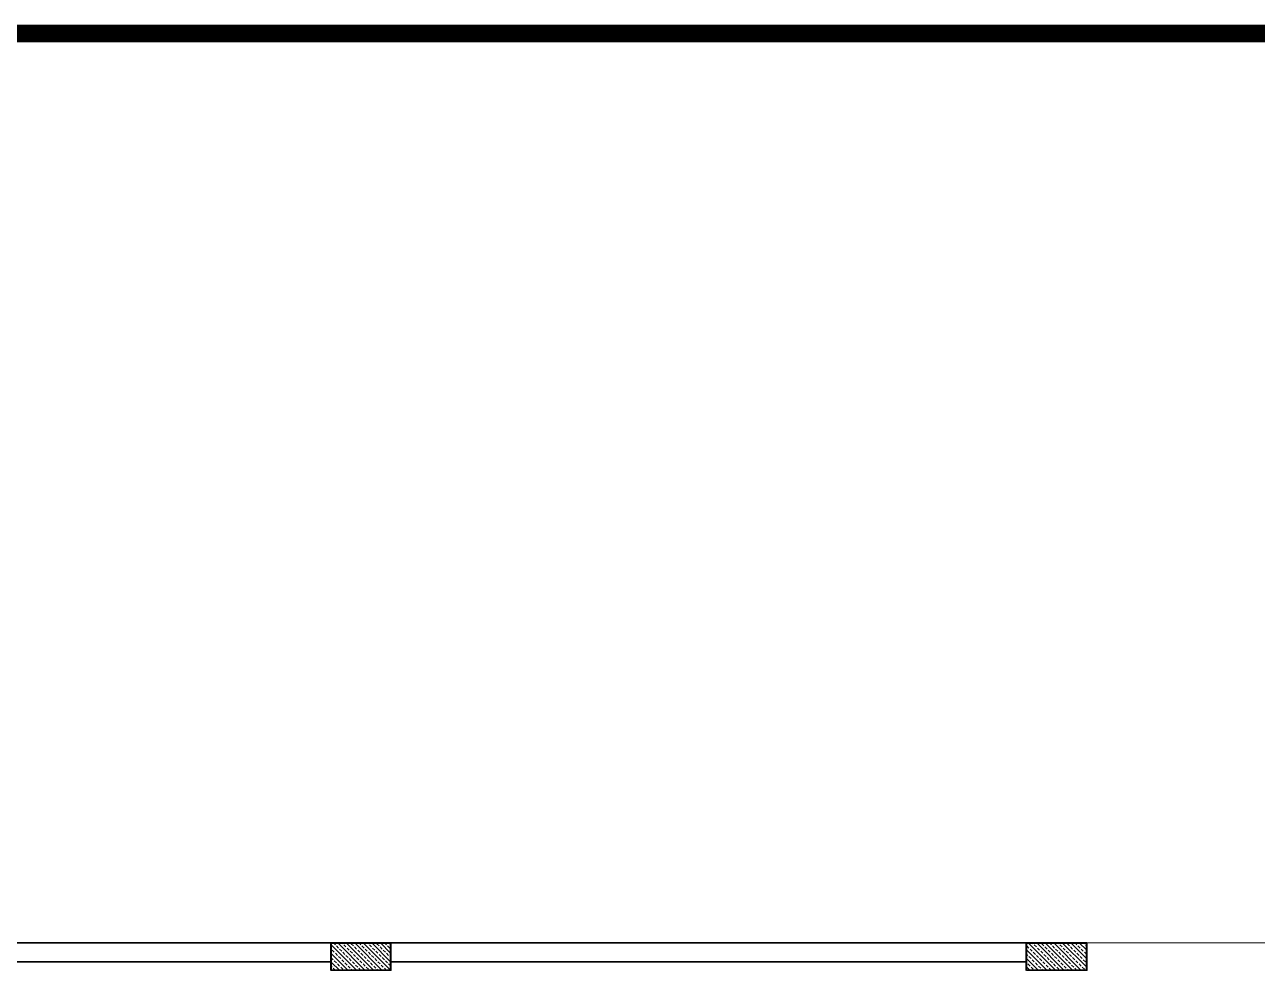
# Model space of a CAD drawing. Header units: millimetres. Extents: x 61675 to 66977, y 9453 to 12371.
# Drawn here: x 63361 to 64659, y 11382 to 12371 of the extents above; entities that cross this region are included whole.
import ezdxf

# ---------------------------------------------------------------- set-up
doc = ezdxf.new("R2010")
doc.units = ezdxf.units.MM
doc.header["$LTSCALE"] = 2
doc.layers.get('0').update_dxf_attribs({"lineweight": 20})
for name, color, linetype, lineweight in [('DUVAR', 12, 'Continuous', 35), ('KOLON', 150, 'Continuous', 40), ('t_tarama', 253, 'Continuous', 5)]:
    doc.layers.add(name, color=color, linetype=linetype, lineweight=lineweight)
pattern_1 = [(315, (53204.678, 75546.79), (4.49012806, 4.49012806), []), (315, (53204.678, 75542.2996), (4.49012806, 4.49012806), [3.175, -1.5875])]

msp = doc.modelspace()

# ---------------------------------------------------------------- hatches: boundary and pattern name
at = {"layer": 't_tarama'}
h = msp.add_hatch(dxfattribs=at)
h.set_pattern_fill('ANSI33', color=256, angle=-90)
h.set_pattern_definition(pattern_1)
h.paths.add_polyline_path([(63683.705, 11374.911), (63683.705, 11403.911), (63746.205, 11403.911), (63746.205, 11374.911)])
h = msp.add_hatch(dxfattribs=at)
h.set_pattern_fill('ANSI33', color=256, angle=-90)
h.set_pattern_definition(pattern_1)
h.paths.add_polyline_path([(64416.205, 11374.911), (64416.205, 11403.911), (64479.205, 11403.911), (64479.205, 11374.911)])

# ---------------------------------------------------------------- linework, layer by layer
msp.add_line((64479.205, 11403.911), (65787.254, 11403.911))
at = {"color": 252, "const_width": 18.717}
msp.add_lwpolyline([(61684.583, 9461.991), (61684.583, 12362.029), (66967.568, 12362.029), (66967.568, 9461.991)], close=True, dxfattribs=at)
at = {"layer": 'DUVAR'}
for p, q in [((63056.205, 11403.911), (63683.705, 11403.911)), ((63683.705, 11403.911), (63683.705, 11383.911)), ((63746.205, 11383.911), (63746.205, 11403.911)), ((63746.205, 11403.911), (64416.205, 11403.911)), ((64416.205, 11403.911), (64416.205, 11383.911)), ((63683.705, 11383.911), (63056.205, 11383.911)), ((64416.205, 11383.911), (63746.205, 11383.911))]:
    msp.add_line(p, q, dxfattribs=at)
at = {"layer": 'KOLON'}
for points in [[(63683.705, 11374.911), (63683.705, 11403.911), (63746.205, 11403.911), (63746.205, 11374.911)], [(64416.205, 11374.911), (64416.205, 11403.911), (64479.205, 11403.911), (64479.205, 11374.911)]]:
    msp.add_lwpolyline(points, close=True, dxfattribs=at)

doc.saveas('drawing.dxf')
